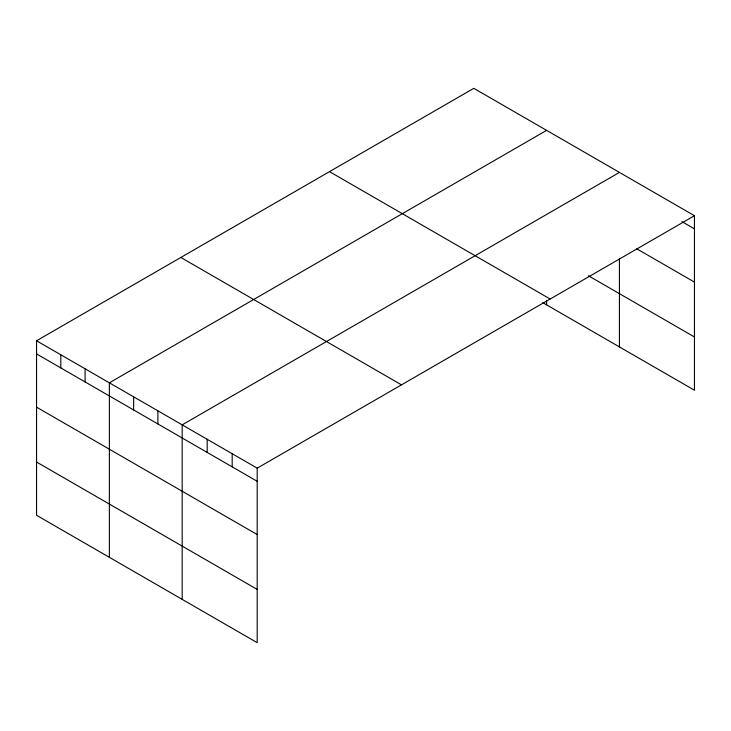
<?xml version="1.0" encoding="UTF-8"?>
<svg xmlns="http://www.w3.org/2000/svg" width="731" height="731" viewBox="0 0 731 731"><rect width="100%" height="100%" fill="white"/><g stroke="black" fill="none" stroke-linecap="round" stroke-linejoin="round"><path stroke-width="1.1" d="M694.45 215.718L473.807 88.332L36.55 340.774L36.55 515.282L257.193 642.668L257.193 468.16L694.45 215.718L694.45 390.226L542.731 302.634M546.614 130.365L109.367 382.816L109.367 557.324M619.431 172.406L182.174 424.848L182.174 599.356M681.95 221.63L694.45 228.849M636.747 248.787L694.45 282.102M588.364 275.724L694.45 336.973M329.507 171.639L550.16 299.025M180.84 257.467L401.493 384.853M36.55 340.774L257.193 468.16M36.55 353.905L257.193 481.3M36.55 407.158L257.193 534.553M36.55 462.029L257.193 589.414M619.431 258.948L619.431 346.914M546.614 300.34L546.614 304.873M232.184 453.723L232.184 466.862M207.184 439.285L207.184 452.425M157.905 410.84L157.905 423.971M133.636 396.823L133.636 409.963M85.088 368.799L85.088 381.929M60.819 354.791L60.819 367.921"/></g></svg>
